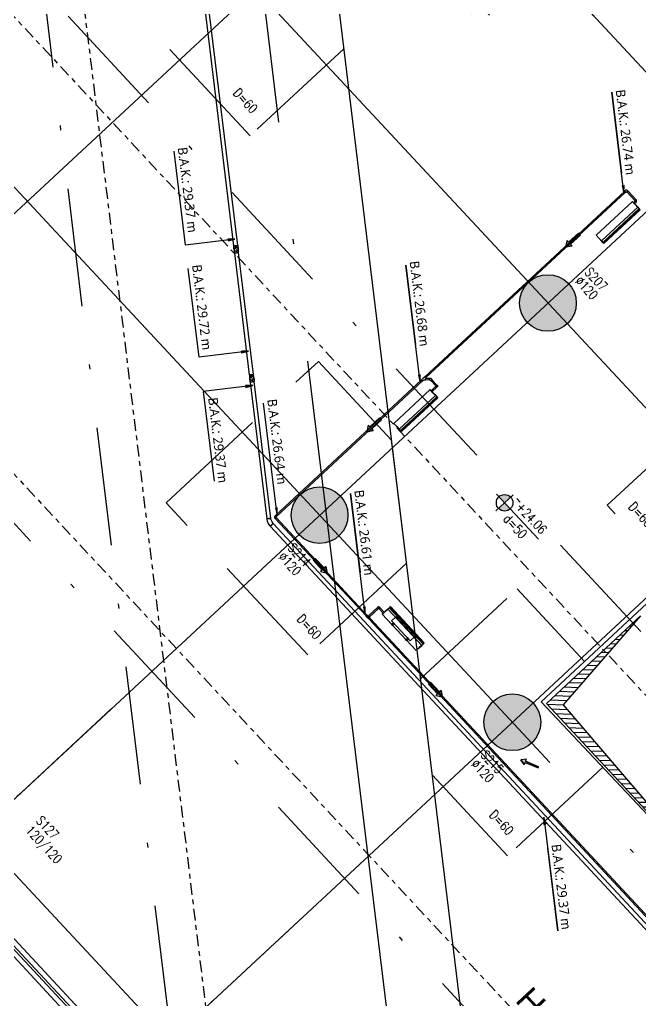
# Model space of a CAD drawing. Header units: millimetres. Extents: x 400392 to 401374, y 4543900 to 4544115.
# Drawn here: x 400480.96 to 400494.09, y 4543998.37 to 4544019.14 of the extents above; entities that cross this region are included whole.
import ezdxf

# ---------------------------------------------------------------- set-up
doc = ezdxf.new("R2010")
doc.units = ezdxf.units.MM
for name, pattern in [('ACAD_ISO05W100', [33, 24, -3, 0, -3, 0, -3]), ('AKS', [3, 2.5, -0.25, 0, -0.25]), ('CENTER', [2, 1.25, -0.25, 0.25, -0.25]), ('CONTINU', [0]), ('DASHDOT2', [0.5, 0.25, -0.125, 0, -0.125]), ('HIDDEN', [0.375, 0.25, -0.125]), ('UUC-ST-KAL-I05-101-U-000$0$ACAD_ISO05W100', [33, 24, -3, 0, -3, 0, -3])]:
    doc.linetypes.add(name, pattern=pattern)
doc.layers.add('A-DETL', color=90, linetype='Continuous', lineweight=15)
doc.layers.add('A-DETL-GENF', color=92, linetype='Continuous', lineweight=9)
for name, color, linetype in [('aks prota', 2, 'AKS'), ('boşluk prota', 2, 'Continuous'), ('boşluk taraması prota', 252, 'Continuous'), ('iderzi_PROTA', 3, 'Continuous'), ("İbrahim'in aks", 11, 'Continuous'), ('kiriş prota', 6, 'Continuous'), ('kolon prota', 1, 'Continuous'), ('kolon tarama prota', 252, 'Continuous'), ('lkolon prota', 4, 'Continuous'), ('perde prota', 1, 'Continuous'), ('PRT-AL-TUNEL_EKSENI', 14, 'DASHDOT2'), ('skesit prota', 7, 'Continuous'), ('st-s_level (kot)', 6, 'Continuous'), ('st-s_levelmark (kot işareti)', 4, 'Continuous'), ('temel prota', 6, 'Continuous'), ('tkesit prota', 7, 'Continuous'), ('tkolon prota', 6, 'Continuous'), ('UUC-ST-KAL-I05-101-U-000$0$st_s_su tutucu', 2, 'Continuous')]:
    doc.layers.add(name, color=color, linetype=linetype)
doc.styles.add('Arial', font='Arial.ttf')
doc.styles.add('OLCU', font='romanstw.shx')
doc.styles.add('Segoe UI Light_1', font='', dxfattribs={"height": 200})
doc.styles.add('tkolon', font='romanstw.shx')
doc.styles.get('Segoe UI Light_1').set_extended_font_data('Segoe UI Light')

# ---------------------------------------------------------------- blocks, each defined once
blk = doc.blocks.new('+24.06 mekanik')
at = {"layer": 'kolon tarama prota'}
for points in [[(87087, 186163), (86937, 186182), (86937, 186143)], [(88078, 184798), (87947, 184847), (87985, 184875), (87819, 185104), (87868, 185139), (88034, 184910), (88073, 184938)], [(98749, 182549), (98749, 182667), (98788, 182645), (98937, 182904), (98963, 182889), (98814, 182630), (98852, 182608)], [(100015, 182888), (100165, 182868), (100165, 182907)], [(90548, 181398), (90398, 181418), (90398, 181379)], [(97225, 181058), (97176, 180926), (97148, 180965), (96919, 180799), (96884, 180847), (97113, 181014), (97085, 181052)], [(91456, 180149), (91324, 180198), (91363, 180226), (91197, 180455), (91245, 180490), (91411, 180261), (91450, 180289)], [(95287, 179650), (95137, 179669), (95137, 179630)], [(94329, 178954), (94280, 178822), (94252, 178861), (94023, 178695), (93988, 178743), (94217, 178910), (94189, 178948)], [(92978, 178054), (92828, 178074), (92828, 178034)], [(87071, 177871), (87051, 177721), (87091, 177721)], [(89460, 177871), (89440, 177721), (89480, 177721)], [(90194, 177871), (90174, 177721), (90214, 177721)]]:
    blk.add_hatch(color=253, dxfattribs=at).paths.add_polyline_path(points, flags=0)
at = {"layer": 'kolon tarama prota', "color": 253}
for p, q in [((114533, 193490), (93146, 177952)), ((93198, 177880), (114585, 193419)), ((87269, 186400), (87066, 186252)), ((87081, 186230), (87284, 186378)), ((87285, 186376), (87288, 186377)), ((87288, 186377), (87291, 186376)), ((87303, 186385), (87292, 186377)), ((87292, 186377), (87303, 186385)), ((87292, 186377), (87316, 186343)), ((87294, 186321), (87369, 186375)), ((87366, 186373), (87294, 186321)), ((87314, 186392), (87303, 186385)), ((87303, 186385), (87314, 186392)), ((87343, 186363), (87311, 186339)), ((87311, 186339), (87343, 186363)), ((87338, 186359), (87314, 186392)), ((87346, 186359), (87314, 186335)), ((87314, 186335), (87346, 186359)), ((87327, 186351), (87316, 186343)), ((87316, 186343), (87327, 186351)), ((87336, 186358), (87320, 186346)), ((87320, 186346), (87336, 186358)), ((87336, 186358), (87320, 186346)), ((87320, 186346), (87336, 186358)), ((87320, 186346), (87323, 186342)), ((87320, 186346), (87323, 186342)), ((87339, 186354), (87323, 186342)), ((87323, 186342), (87339, 186354)), ((87339, 186354), (87323, 186342)), ((87323, 186342), (87339, 186354)), ((87338, 186359), (87327, 186351)), ((87327, 186351), (87338, 186359)), ((87339, 186354), (87336, 186358)), ((87339, 186354), (87336, 186358)), ((87346, 186359), (87343, 186363)), ((87427, 186418), (87366, 186373)), ((87369, 186375), (87411, 186406)), ((87411, 186406), (87472, 186450)), ((87459, 186441), (87427, 186418)), ((88044, 185568), (87427, 186418)), ((87466, 186446), (87459, 186441)), ((88077, 185592), (87459, 186441)), ((87486, 186461), (87466, 186446)), ((88083, 185597), (87466, 186446)), ((87472, 186450), (87486, 186461)), ((88089, 185601), (87472, 186450)), ((87486, 186461), (88104, 185611)), ((88105, 185612), (87488, 186462)), ((84940, 186163), (86670, 186163)), ((87087, 186163), (84940, 186163)), ((87087, 186163), (86937, 186182)), ((86937, 186182), (86937, 186143)), ((86937, 186143), (87087, 186163)), ((87042, 186197), (87052, 186182)), ((87064, 186254), (87049, 186244)), ((87055, 186184), (90454, 181505)), ((87068, 186217), (87083, 186228)), ((87068, 186217), (87068, 186217)), ((87068, 186216), (87068, 186217)), ((87079, 186201), (87068, 186216)), ((90476, 181521), (87076, 186200)), ((87294, 186321), (87294, 186321)), ((87911, 185471), (87294, 186321)), ((87911, 185471), (87294, 186321)), ((87311, 186339), (87314, 186335)), ((87622, 185911), (87622, 185911)), ((87986, 185526), (87911, 185471)), ((87911, 185471), (87983, 185524)), ((87983, 185524), (88044, 185568)), ((88028, 185556), (87986, 185526)), ((88089, 185601), (88028, 185556)), ((88044, 185568), (88077, 185592)), ((88077, 185592), (88083, 185597)), ((88083, 185597), (88104, 185611)), ((88104, 185611), (88089, 185601)), ((103397, 185559), (95390, 179741)), ((95405, 179719), (103413, 185537)), ((87911, 185471), (87911, 185471)), ((87868, 185139), (87819, 185104)), ((87868, 185139), (87819, 185104)), ((87819, 185104), (87985, 184875)), ((87985, 184875), (87819, 185104)), ((88034, 184910), (87868, 185139)), ((88034, 184910), (87868, 185139)), ((88073, 184938), (88034, 184910)), ((88034, 184910), (88073, 184938)), ((88078, 184798), (88073, 184938)), ((88073, 184938), (88078, 184798)), ((87985, 184875), (87947, 184847)), ((87985, 184875), (87947, 184847)), ((87947, 184847), (88078, 184798)), ((87947, 184847), (88078, 184798)), ((98937, 182904), (98788, 182645)), ((98788, 182645), (98937, 182904)), ((98814, 182630), (98963, 182889)), ((98814, 182630), (98963, 182889)), ((98963, 182889), (98937, 182904)), ((98963, 182889), (98937, 182904)), ((100165, 182907), (100015, 182888)), ((100015, 182888), (100165, 182868)), ((100015, 182888), (102437, 182888)), ((100165, 182868), (100165, 182907)), ((102437, 182888), (100672, 182888)), ((98788, 182645), (98749, 182667)), ((98749, 182667), (98749, 182549)), ((98788, 182645), (98749, 182667)), ((98749, 182667), (98749, 182549)), ((98749, 182549), (98852, 182608)), ((98852, 182608), (98749, 182549)), ((98852, 182608), (98814, 182630)), ((98814, 182630), (98852, 182608)), ((90497, 181600), (90485, 181523)), ((90497, 181619), (90494, 181601)), ((90526, 181653), (90511, 181642)), ((90511, 181519), (90524, 181596)), ((90527, 181595), (90530, 181614)), ((90653, 181741), (90528, 181650)), ((90530, 181614), (90531, 181615)), ((90531, 181615), (90545, 181626)), ((90544, 181629), (90669, 181719)), ((90677, 181718), (90755, 181611)), ((90776, 181626), (90698, 181734)), ((90732, 181588), (90807, 181643)), ((90804, 181640), (90732, 181588)), ((90732, 181588), (90732, 181588)), ((91349, 180738), (90732, 181588)), ((91349, 180738), (90732, 181588)), ((90782, 181630), (90749, 181607)), ((90749, 181607), (90782, 181630)), ((90749, 181607), (90752, 181603)), ((90785, 181626), (90752, 181603)), ((90752, 181603), (90785, 181626)), ((90774, 181625), (90758, 181613)), ((90758, 181613), (90774, 181625)), ((90774, 181625), (90758, 181613)), ((90758, 181613), (90774, 181625)), ((90758, 181613), (90761, 181609)), ((90758, 181613), (90761, 181609)), ((90777, 181621), (90761, 181609)), ((90761, 181609), (90777, 181621)), ((90777, 181621), (90761, 181609)), ((90761, 181609), (90777, 181621)), ((90777, 181621), (90774, 181625)), ((90777, 181621), (90774, 181625)), ((90785, 181626), (90782, 181630)), ((90866, 181685), (90804, 181640)), ((90807, 181643), (90849, 181673)), ((90849, 181673), (90910, 181717)), ((90898, 181708), (90866, 181685)), ((91483, 180835), (90866, 181685)), ((90905, 181713), (90898, 181708)), ((91515, 180859), (90898, 181708)), ((90925, 181728), (90905, 181713)), ((91522, 180864), (90905, 181713)), ((90910, 181717), (90925, 181728)), ((91528, 180868), (90910, 181717)), ((90925, 181728), (91542, 180878)), ((91543, 180879), (90926, 181729)), ((88057, 181398), (89749, 181398)), ((90548, 181398), (88057, 181398)), ((90548, 181398), (90398, 181418)), ((90398, 181418), (90398, 181379)), ((90398, 181379), (90548, 181398)), ((90450, 181502), (90503, 181429)), ((90480, 181524), (90480, 181524)), ((90480, 181524), (90480, 181524)), ((90507, 181433), (92985, 178021)), ((90511, 181482), (90517, 181518)), ((90533, 181451), (90511, 181482)), ((93007, 178037), (90528, 181448)), ((91061, 181178), (91061, 181178)), ((97113, 181014), (96884, 180847)), ((97113, 181014), (96884, 180847)), ((96919, 180799), (97148, 180965)), ((97148, 180965), (96919, 180799)), ((97225, 181058), (97085, 181052)), ((97085, 181052), (97225, 181058)), ((97085, 181052), (97113, 181014)), ((97113, 181014), (97085, 181052)), ((97148, 180965), (97176, 180926)), ((97148, 180965), (97176, 180926)), ((97176, 180926), (97225, 181058)), ((97176, 180926), (97225, 181058)), ((91424, 180793), (91349, 180738)), ((91349, 180738), (91422, 180791)), ((91349, 180738), (91349, 180738)), ((91422, 180791), (91483, 180835)), ((91466, 180824), (91424, 180793)), ((91528, 180868), (91466, 180824)), ((91483, 180835), (91515, 180859)), ((91515, 180859), (91522, 180864)), ((91522, 180864), (91542, 180878)), ((91542, 180878), (91528, 180868)), ((96044, 180819), (95194, 180202)), ((95195, 180200), (96044, 180818)), ((96055, 180803), (95206, 180186)), ((96059, 180797), (95210, 180180)), ((96064, 180791), (95215, 180173)), ((96088, 180758), (95238, 180141)), ((96059, 180797), (96044, 180818)), ((96044, 180818), (96055, 180803)), ((96055, 180803), (96099, 180742)), ((96064, 180791), (96059, 180797)), ((96088, 180758), (96064, 180791)), ((96132, 180697), (96088, 180758)), ((96099, 180742), (96130, 180700)), ((96884, 180847), (96919, 180799)), ((96884, 180847), (96919, 180799)), ((96185, 180625), (95335, 180008)), ((96185, 180625), (95335, 180008)), ((95892, 180628), (95422, 180287)), ((95422, 180287), (95892, 180628)), ((95496, 180186), (95965, 180527)), ((95965, 180527), (95496, 180186)), ((95965, 180527), (95892, 180628)), ((95892, 180628), (95965, 180527)), ((95892, 180628), (95892, 180628)), ((95965, 180527), (95965, 180527)), ((96130, 180700), (96185, 180625)), ((96185, 180625), (96132, 180697)), ((96185, 180625), (96185, 180625)), ((91245, 180490), (91197, 180455)), ((91245, 180490), (91197, 180455)), ((91197, 180455), (91363, 180226)), ((91363, 180226), (91197, 180455)), ((91411, 180261), (91245, 180490)), ((91411, 180261), (91245, 180490)), ((95745, 180336), (95745, 180336)), ((95921, 180495), (95888, 180471)), ((95888, 180471), (95921, 180495)), ((95888, 180471), (95891, 180467)), ((95891, 180467), (95888, 180471)), ((95888, 180471), (95888, 180471)), ((95891, 180467), (95919, 180488)), ((95919, 180488), (95891, 180467)), ((95891, 180467), (95891, 180467)), ((95943, 180455), (95915, 180435)), ((95915, 180435), (95943, 180455)), ((95915, 180435), (95918, 180431)), ((95918, 180431), (95915, 180435)), ((95915, 180435), (95915, 180435)), ((95918, 180431), (95950, 180454)), ((95950, 180454), (95918, 180431)), ((95918, 180431), (95918, 180431)), ((95919, 180488), (95943, 180455)), ((95943, 180455), (95919, 180488)), ((95919, 180488), (95919, 180488)), ((95950, 180454), (95921, 180495)), ((95921, 180495), (95950, 180454)), ((95921, 180495), (95921, 180495)), ((95943, 180455), (95943, 180455)), ((95950, 180454), (95950, 180454)), ((91363, 180226), (91324, 180198)), ((91363, 180226), (91324, 180198)), ((91324, 180198), (91456, 180149)), ((91324, 180198), (91456, 180149)), ((91450, 180289), (91411, 180261)), ((91411, 180261), (91450, 180289)), ((91456, 180149), (91450, 180289)), ((91450, 180289), (91456, 180149)), ((95206, 180186), (95195, 180200)), ((95195, 180200), (95210, 180180)), ((95250, 180125), (95206, 180186)), ((95210, 180180), (95215, 180173)), ((95215, 180173), (95238, 180141)), ((95238, 180141), (95283, 180080)), ((95280, 180083), (95250, 180125)), ((95422, 180287), (95496, 180186)), ((95496, 180186), (95422, 180287)), ((95422, 180287), (95422, 180287)), ((95496, 180186), (95496, 180186)), ((95573, 180242), (95540, 180219)), ((95540, 180219), (95573, 180242)), ((95540, 180219), (95570, 180178)), ((95570, 180178), (95540, 180219)), ((95540, 180219), (95540, 180219)), ((95547, 180217), (95576, 180238)), ((95576, 180238), (95547, 180217)), ((95571, 180185), (95547, 180217)), ((95547, 180217), (95571, 180185)), ((95547, 180217), (95547, 180217)), ((95570, 180178), (95602, 180202)), ((95602, 180202), (95570, 180178)), ((95570, 180178), (95570, 180178)), ((95599, 180206), (95571, 180185)), ((95571, 180185), (95599, 180206)), ((95571, 180185), (95571, 180185)), ((95576, 180238), (95573, 180242)), ((95573, 180242), (95576, 180238)), ((95573, 180242), (95573, 180242)), ((95576, 180238), (95576, 180238)), ((95602, 180202), (95599, 180206)), ((95599, 180206), (95602, 180202)), ((95599, 180206), (95599, 180206)), ((95602, 180202), (95602, 180202)), ((95180, 179927), (95337, 179710)), ((95297, 180052), (95187, 179972)), ((95187, 179972), (95195, 179961)), ((95195, 179961), (95187, 179972)), ((95195, 179961), (95202, 179950)), ((95202, 179950), (95195, 179961)), ((95359, 179726), (95201, 179942)), ((95202, 179950), (95312, 180030)), ((95335, 180008), (95280, 180083)), ((95283, 180080), (95335, 180008)), ((95297, 180060), (95293, 180057)), ((95293, 180057), (95316, 180025)), ((95316, 180025), (95293, 180057)), ((95297, 180060), (95320, 180028)), ((95320, 180028), (95297, 180060)), ((95297, 180052), (95305, 180041)), ((95305, 180041), (95297, 180052)), ((95302, 180053), (95298, 180050)), ((95302, 180053), (95298, 180050)), ((95298, 180050), (95310, 180034)), ((95310, 180034), (95298, 180050)), ((95298, 180050), (95310, 180034)), ((95310, 180034), (95298, 180050)), ((95302, 180053), (95314, 180037)), ((95314, 180037), (95302, 180053)), ((95302, 180053), (95314, 180037)), ((95314, 180037), (95302, 180053)), ((95305, 180041), (95312, 180030)), ((95312, 180030), (95305, 180041)), ((95310, 180034), (95314, 180037)), ((95310, 180034), (95314, 180037)), ((95316, 180025), (95320, 180028)), ((95335, 180008), (95335, 180008)), ((95388, 179743), (95312, 179687)), ((95330, 179662), (95406, 179718)), ((92711, 179650), (94401, 179650)), ((95287, 179650), (92711, 179650)), ((95313, 179685), (93038, 178032)), ((93053, 178011), (95328, 179664)), ((95287, 179650), (95137, 179669)), ((95137, 179669), (95137, 179630)), ((95137, 179630), (95287, 179650)), ((94217, 178910), (93988, 178743)), ((94217, 178910), (93988, 178743)), ((94329, 178954), (94189, 178948)), ((94189, 178948), (94329, 178954)), ((94189, 178948), (94217, 178910)), ((94217, 178910), (94189, 178948)), ((94280, 178822), (94329, 178954)), ((94280, 178822), (94329, 178954)), ((93988, 178743), (94023, 178695)), ((93988, 178743), (94023, 178695)), ((94023, 178695), (94252, 178861)), ((94252, 178861), (94023, 178695)), ((94252, 178861), (94280, 178822)), ((94252, 178861), (94280, 178822)), ((92577, 178054), (90591, 178054)), ((92978, 178054), (92577, 178054)), ((92978, 178054), (92828, 178074)), ((92828, 178074), (92828, 178034)), ((92828, 178034), (92978, 178054)), ((87211, 177915), (71868, 177915)), ((71868, 177826), (87211, 177826)), ((87071, 177871), (87051, 177721)), ((87091, 177721), (87071, 177871)), ((87071, 177871), (87071, 176816)), ((87211, 177915), (87211, 177871)), ((87211, 177871), (87211, 177915)), ((87211, 177871), (87211, 177826)), ((87211, 177826), (87211, 177871)), ((89963, 177915), (87363, 177915)), ((87363, 177915), (87363, 177871)), ((87363, 177871), (87363, 177915)), ((87363, 177871), (87363, 177826)), ((87363, 177826), (87363, 177871)), ((87363, 177871), (87363, 177871)), ((87363, 177871), (87363, 177871)), ((87363, 177826), (89963, 177826)), ((89460, 177871), (89440, 177721)), ((89480, 177721), (89460, 177871)), ((89460, 177871), (89460, 176817)), ((89963, 177915), (89963, 177871)), ((89963, 177871), (89963, 177915)), ((89963, 177871), (89963, 177826)), ((89963, 177826), (89963, 177871)), ((89963, 177871), (89963, 177871)), ((89963, 177871), (89963, 177871)), ((93034, 177915), (90115, 177915)), ((90115, 177915), (90115, 177871)), ((90115, 177871), (90115, 177915)), ((90115, 177871), (90115, 177826)), ((90115, 177826), (90115, 177871)), ((90115, 177826), (93034, 177826)), ((90194, 177871), (90174, 177721)), ((90214, 177721), (90194, 177871)), ((90194, 177871), (90194, 176816)), ((93034, 177915), (93034, 177871)), ((93034, 177871), (93034, 177915)), ((93034, 177826), (93034, 177915)), ((93034, 177915), (93034, 177826)), ((93034, 177871), (93034, 177826)), ((93034, 177826), (93034, 177871)), ((93172, 177916), (93146, 177952)), ((93146, 177952), (93172, 177916)), ((93198, 177880), (93146, 177952)), ((93146, 177952), (93198, 177880)), ((93198, 177880), (93172, 177916)), ((93172, 177916), (93198, 177880)), ((87051, 177721), (87091, 177721)), ((89440, 177721), (89480, 177721)), ((90174, 177721), (90214, 177721)), ((87071, 176816), (85064, 176816)), ((89460, 176817), (87569, 176817)), ((90194, 176816), (92105, 176816))]:
    blk.add_line(p, q, dxfattribs=at)
at = {"layer": 'kolon tarama prota', "color": 253, "extrusion": (7.73928e-05, -0.000106522, 1)}
for p, q in [((95176, 179929, 1), (95201, 179946, 1)), ((95201, 179946, 1), (95176, 179929, 1)), ((95183, 179976, 1), (95201, 179952, 1)), ((95201, 179952, 1), (95183, 179976, 1))]:
    blk.add_line(p, q, dxfattribs=at)
at = {"layer": 'kolon tarama prota', "color": 253, "extrusion": (2.65795e-07, 1.67817e-06, 1)}
for p, q in [((93020, 178024, 0), (93009, 178039, 0)), ((93036, 178034, 0), (93021, 178024, 0)), ((92983, 178020, 0), (92994, 178005, 0)), ((93020, 178024, 0), (93020, 178024, 0)), ((93021, 178024, 0), (93020, 178024, 0)), ((93040, 177997, 0), (93055, 178008, 0))]:
    blk.add_line(p, q, dxfattribs=at)
at = {"layer": 'kolon tarama prota', "color": 253, "extrusion": (0, 0, -1)}
for p, q in [((87211, 177871), (87211, 177871)), ((87211, 177871), (87211, 177871)), ((90115, 177871), (90115, 177871)), ((90115, 177871), (90115, 177871))]:
    blk.add_line(p, q, dxfattribs=at)
at = {"layer": 'kolon tarama prota', "color": 253, "flags": 128}
for points in [[(87293, 186407), (87275, 186405), (87268, 186401)], [(87315, 186393), (87301, 186405), (87293, 186407)], [(87049, 186244), (87038, 186230), (87036, 186222)], [(87036, 186222), (87038, 186204), (87042, 186197)], [(90511, 181642), (90500, 181628), (90497, 181619)], [(90652, 181743), (90662, 181750), (90667, 181754), (90667, 181754)], [(90664, 181732), (90661, 181744), (90667, 181754)], [(90685, 181729), (90674, 181726), (90664, 181732)], [(90667, 181754), (90679, 181756), (90688, 181750)], [(90685, 181729), (90681, 181726), (90672, 181720), (90670, 181718)], [(90688, 181750), (90691, 181739), (90685, 181729)], [(95336, 179709), (95343, 179699), (95347, 179694), (95347, 179694)], [(95371, 179711), (95369, 179715), (95362, 179724), (95360, 179727)], [(87363, 177915), (87337, 177915), (87314, 177915), (87297, 177915), (87288, 177915), (87287, 177915)], [(87287, 177826), (87292, 177826), (87306, 177826), (87326, 177826), (87352, 177826), (87363, 177826)], [(90039, 177915), (90034, 177915), (90021, 177915), (90000, 177915), (89975, 177915), (89963, 177915)], [(89963, 177826), (89989, 177826), (90012, 177826), (90029, 177826), (90038, 177826), (90039, 177826)], [(93146, 177952), (93109, 177931), (93068, 177918), (93034, 177915)], [(93034, 177826), (93086, 177831), (93135, 177845), (93181, 177868), (93198, 177880)]]:
    blk.add_lwpolyline(points, dxfattribs=at)
at = {"layer": 'kolon tarama prota', "color": 253, "extrusion": (0, 0, -1), "flags": 128}
for points in [[(-90667, 181754), (-90661, 181744), (-90664, 181732)], [(-90664, 181732), (-90667, 181729), (-90673, 181719), (-90675, 181717)], [(-90664, 181732), (-90674, 181726), (-90685, 181729)], [(-90688, 181750), (-90678, 181756), (-90667, 181754)], [(-90685, 181729), (-90691, 181739), (-90688, 181750)], [(-90700, 181735), (-90692, 181745), (-90689, 181750), (-90688, 181750)], [(-87211, 177915), (-87238, 177915), (-87261, 177915), (-87278, 177915), (-87287, 177915), (-87287, 177915)], [(-87287, 177826), (-87283, 177826), (-87269, 177826), (-87248, 177826), (-87223, 177826), (-87211, 177826)], [(-90039, 177915), (-90044, 177915), (-90057, 177915), (-90078, 177915), (-90103, 177915), (-90115, 177915)], [(-90115, 177826), (-90088, 177826), (-90065, 177826), (-90048, 177826), (-90040, 177826), (-90039, 177826)]]:
    blk.add_lwpolyline(points, dxfattribs=at)
at = {"layer": 'kolon tarama prota', "color": 253, "extrusion": (7.73928e-05, -0.000106522, 1), "elevation": -11, "flags": 128}
for points in [[(95183, 179976), (95172, 179962), (95170, 179945), (95176, 179929)], [(95201, 179946), (95200, 179950), (95201, 179952)]]:
    blk.add_lwpolyline(points, dxfattribs=at)
at = {"layer": 'kolon tarama prota', "color": 253, "extrusion": (2.65795e-07, 1.67817e-06, 1), "elevation": 0, "flags": 128}
for points in [[(92994, 178005), (93007, 177994), (93015, 177991)], [(93015, 177991), (93033, 177993), (93040, 177997)]]:
    blk.add_lwpolyline(points, dxfattribs=at)
at = {"layer": 'kolon tarama prota', "color": 253, "extrusion": (0, 0, -1)}
for centre, radius, start, end in [((-90676, 181741), 15.2, 234, 54), ((-90676, 181741), 15.2, 54, 234), ((-87287, 177871), 44.5, 0, 180), ((-87287, 177871), 44.4, 180, 0), ((-90039, 177871), 44.4, 0, 180), ((-90039, 177871), 44.5, 180, 0)]:
    blk.add_arc(centre, radius, start, end, dxfattribs=at)
at = {"layer": 'kolon tarama prota', "color": 253}
for centre, radius, start, end in [((90676, 181741), 15.2, 36, 216), ((90676, 181741), 13.3, 0, 180), ((90676, 181741), 13.3, 180, 0), ((90676, 181741), 15.2, 216, 36), ((90676, 181735), 6.67, 90, 270), ((90676, 181748), 6.67, 270, 90), ((95359, 179702), 15.5, 36, 216), ((95359, 179702), 15.2, 126, 306), ((95359, 179702), 13.3, 0, 180), ((95359, 179702), 15.5, 216, 36), ((95359, 179702), 13.3, 180, 0), ((95359, 179702), 15.2, 306, 126), ((95359, 179696), 6.67, 90, 270), ((95359, 179709), 6.67, 270, 90), ((87287, 177871), 44.4, 0, 180), ((87287, 177871), 44.5, 0, 180), ((87287, 177871), 44.5, 180, 0), ((87287, 177871), 44.4, 180, 0), ((87287, 177849), 22.2, 90, 270), ((87287, 177893), 22.2, 270, 90), ((90039, 177871), 44.4, 0, 180), ((90039, 177871), 44.4, 0, 180), ((90039, 177871), 44.5, 180, 0), ((90039, 177871), 44.5, 180, 0), ((90039, 177849), 22.2, 90, 270), ((90039, 177893), 22.2, 270, 90)]:
    blk.add_arc(centre, radius, start, end, dxfattribs=at)
for centre, major_axis, ratio, start_param, end_param in [((87276, 186389), (-8.9, 12.3), 0.01, 6.273186, 9.414779), ((87276, 186389), (-8.9, 12.3), 0.01, 3.131593, 6.273186), ((87276, 186389), (-7.8, 10.8), 0.01, 0, 1.570796), ((87276, 186389), (-7.8, 10.8), 0.01, 4.712389, 6.283185), ((87276, 186389), (-7.8, 10.8), 0.01, 1.570796, 3.141593), ((87276, 186389), (-7.8, 10.8), 0.01, 3.141593, 4.712389), ((87303, 186385), (-12.3, -8.9), 0.01, 3.151592, 6.293184), ((87303, 186385), (-12.3, -8.9), 0.01, 0.009999, 3.151592), ((87066, 186192), (13.2, 9.6), 0.009998, 6.273186, 9.414779), ((87066, 186192), (13.2, 9.6), 0.009998, 3.131593, 6.273186), ((87066, 186192), (10.8, 7.8), 0.009998, 3.141593, 4.712389), ((87066, 186192), (10.8, 7.8), 0.009998, 1.570796, 3.141593), ((87073, 186241), (-9.6, 13.2), 0.01, 0.009998, 3.151591), ((87073, 186241), (-9.6, 13.2), 0.01, 3.151591, 6.293183), ((87073, 186241), (-7.8, 10.8), 0.01, 0, 1.570796), ((87066, 186192), (10.8, 7.8), 0.009998, 0, 1.570796), ((87073, 186241), (-7.8, 10.8), 0.01, 4.712389, 6.283185), ((87066, 186192), (10.8, 7.8), 0.009998, 4.712389, 6.283185), ((87073, 186241), (-7.8, 10.8), 0.01, 3.141593, 4.712389), ((87073, 186241), (-7.8, 10.8), 0.01, 1.570796, 3.141593), ((90510, 181598), (-16.5, 2.6), 0.004842, 6.273691, 9.415283), ((90510, 181598), (-16.5, 2.6), 0.004842, 3.132098, 6.273691), ((90510, 181598), (-13.2, 2.1), 0.004842, 0, 1.570796), ((90510, 181598), (-13.2, 2.1), 0.004842, 4.712389, 6.283185), ((90510, 181598), (-13.2, 2.1), 0.004842, 1.570796, 3.141593), ((90510, 181598), (-13.2, 2.1), 0.004842, 3.141593, 4.712389), ((90536, 181639), (-9.8, 13.5), 0.010137, 3.138302, 6.279894), ((90536, 181639), (-9.8, 13.5), 0.010137, 6.279894, 9.421487), ((90536, 181639), (-7.8, 10.8), 0.009766, 4.712389, 6.283185), ((90536, 181639), (-7.8, 10.8), 0.009766, 0, 1.570796), ((90536, 181639), (-7.8, 10.8), 0.009766, 3.141593, 4.712389), ((90536, 181639), (-7.8, 10.8), 0.009766, 1.570796, 3.141593), ((90661, 181730), (-8.9, 12.3), 0.009766, 4.712389, 7.853982), ((90661, 181730), (-7.8, 10.8), 0.009766, 0, 1.570796), ((90661, 181730), (-7.8, 10.8), 0.009766, 4.712389, 6.283185), ((90661, 181730), (-7.8, 10.8), 0.009766, 1.570796, 3.141593), ((90661, 181730), (-7.8, 10.8), 0.009766, 3.141593, 4.712389), ((90661, 181730), (-8.9, 12.3), 0.009766, 1.570796, 4.712389), ((90687, 181726), (10.8, 7.8), 0.01, 1.570796, 3.141593), ((90687, 181726), (10.8, 7.8), 0.01, 3.141593, 4.712389), ((90687, 181726), (10.8, 7.8), 0.01, 0, 1.570796), ((90687, 181726), (10.8, 7.8), 0.01, 4.712389, 6.283185), ((90766, 181618), (10.8, 7.8), 0.01, 3.141593, 4.712389), ((90766, 181618), (10.8, 7.8), 0.01, 1.570796, 3.141593), ((90766, 181618), (10.8, 7.8), 0.01, 0, 1.570796), ((90766, 181618), (10.8, 7.8), 0.01, 4.712389, 6.283185), ((90465, 181513), (15.1, 11), 0.009998, 0.024135, 3.165728), ((90465, 181513), (15.1, 11), 0.009998, 3.165728, 6.30732), ((90465, 181513), (10.8, 7.8), 0.009998, 1.570796, 3.141593), ((90465, 181513), (10.8, 7.8), 0.009998, 3.141593, 4.712389), ((90465, 181513), (10.8, 7.8), 0.009998, 0, 1.570796), ((90465, 181513), (10.8, 7.8), 0.009998, 4.712389, 6.283185), ((90498, 181521), (-18.4, 2.9), 0.009997, 6.25905, 9.400642), ((90498, 181521), (-18.4, 2.9), 0.009997, 3.117457, 6.25905), ((90498, 181521), (-13.2, 2.1), 0.004842, 4.712389, 6.283185), ((90498, 181521), (-13.2, 2.1), 0.004842, 0, 1.570796), ((90498, 181521), (-13.2, 2.1), 0.004842, 3.141593, 4.712389), ((90498, 181521), (-13.2, 2.1), 0.004842, 1.570796, 3.141593), ((90518, 181440), (15.1, 11), 0.009998, 0.024135, 3.165728), ((90518, 181440), (15.1, 11), 0.009998, 3.165728, 6.30732), ((90518, 181440), (10.8, 7.8), 0.009998, 1.570796, 3.141593), ((90518, 181440), (10.8, 7.8), 0.009998, 3.141593, 4.712389), ((90518, 181440), (10.8, 7.8), 0.009998, 4.712389, 6.283185), ((90518, 181440), (10.8, 7.8), 0.009998, 0, 1.570796), ((95190, 179935), (10.8, 7.8), 0.000122, 1.570796, 3.141593), ((95190, 179935), (10.8, 7.8), 0.000122, 3.141593, 4.712389), ((95190, 179935), (10.8, 7.8), 0.000122, 0, 1.570796), ((95190, 179935), (10.8, 7.8), 0.000122, 4.712389, 6.283185), ((95348, 179718), (12.3, 8.9), 0.000132, 1.570796, 4.712389), ((95348, 179718), (10.8, 7.8), 0.000122, 3.141593, 4.712389), ((95348, 179718), (10.8, 7.8), 0.000122, 1.570796, 3.141593), ((95348, 179718), (12.3, 8.9), 0.000132, 4.712389, 7.853982), ((95348, 179718), (10.8, 7.8), 0.000122, 4.712389, 6.283185), ((95348, 179718), (10.8, 7.8), 0.000122, 0, 1.570796), ((95397, 179730), (-9.1, 12.5), 0.01, 4.712389, 7.853982), ((95397, 179730), (-7.8, 10.8), 0.004254, 0, 1.570796), ((95397, 179730), (-7.8, 10.8), 0.004254, 4.712389, 6.283185), ((95397, 179730), (-9.1, 12.5), 0.01, 1.570796, 4.712389), ((95397, 179730), (-7.8, 10.8), 0.004254, 3.141593, 4.712389), ((95397, 179730), (-7.8, 10.8), 0.004254, 1.570796, 3.141593), ((95321, 179674), (-9.1, 12.5), 0.01, 4.712389, 7.853982), ((95321, 179674), (-7.8, 10.8), 0.01, 0, 1.570796), ((95321, 179674), (-7.8, 10.8), 0.01, 4.712389, 6.283185), ((95321, 179674), (-9.1, 12.5), 0.01, 1.570796, 4.712389), ((95321, 179674), (-7.8, 10.8), 0.01, 1.570796, 3.141593), ((95321, 179674), (-7.8, 10.8), 0.01, 3.141593, 4.712389), ((92996, 178029), (10.8, 7.8), 0.009998, 0, 1.570796), ((92996, 178029), (10.8, 7.8), 0.009998, 4.712389, 6.283185), ((93045, 178021), (-7.8, 10.8), 0.01, 4.712389, 6.283185), ((93045, 178021), (-7.8, 10.8), 0.01, 0, 1.570796), ((92996, 178029), (10.8, 7.8), 0.009998, 1.570796, 3.141593), ((92996, 178029), (10.8, 7.8), 0.009998, 3.141593, 4.712389), ((93045, 178021), (-7.8, 10.8), 0.01, 1.570796, 3.141593), ((93045, 178021), (-7.8, 10.8), 0.01, 3.141593, 4.712389)]:
    blk.add_ellipse(centre, major_axis=major_axis, ratio=ratio, start_param=start_param, end_param=end_param, dxfattribs=at)
at = {"layer": 'kolon tarama prota', "color": 253, "extrusion": (0, 0, -1)}
for start_param, end_param in [(1.570796, 4.712389), (4.712389, 7.853982)]:
    blk.add_ellipse((90687, 181726), major_axis=(12.3, 8.9), ratio=0.01, start_param=start_param, end_param=end_param, dxfattribs=at)
at = {"layer": 'kolon tarama prota', "color": 253, "extrusion": (2.65795e-07, 1.67817e-06, 1)}
for centre, major_axis, ratio, start_param, end_param in [((92996, 178029, 0), (-13.2, -9.6, 0), 0.01, 0.009998, 3.151591), ((92996, 178029, 0), (-13.2, -9.6, 0), 0.01, 3.151591, 6.293183), ((93045, 178021, 0), (-9.6, 13.2, 0), 0.009998, 6.273186, 9.414779), ((93045, 178021, 0), (-9.6, 13.2, 0), 0.009998, 3.131593, 6.273186)]:
    blk.add_ellipse(centre, major_axis=major_axis, ratio=ratio, start_param=start_param, end_param=end_param, dxfattribs=at)
at = {"layer": 'kolon tarama prota', "color": 253, "style": 'Segoe UI Light_1'}
for s, p in [('B.A.K.: 26.74 m', (84907, 186249)), ('B.A.K.: 29.37 m', (100610, 182974)), ('B.A.K.: 26.68 m', (87985, 181484)), ('B.A.K.: 26.61 m', (92660, 179736)), ('B.A.K.: 26.64 m', (90525, 178140)), ('B.A.K.: 29.37 m', (85002, 176902)), ('B.A.K.: 29.72 m', (87507, 176903)), ('B.A.K.: 29.37 m', (90343, 176902))]:
    blk.add_text(s, height=200, dxfattribs=at).set_placement(p)
blk = doc.blocks.new('PLAN_KOT')
at = {"layer": 'st-s_levelmark (kot işareti)'}
h = blk.add_hatch(color=256, dxfattribs=at)
h.paths.add_polyline_path([(0, 17.5, 0.414214), (-17.5, 0), (0, 0)])
h.paths.add_polyline_path([(17.5, 0), (0, 0), (0, -17.5, 0.414214)])
for p, q in [((0, 25), (0, -25)), ((105, 0), (-25, 0))]:
    blk.add_line(p, q, dxfattribs=at)
blk.add_circle((0, 0), 17.5, dxfattribs=at)
at = {"layer": 'st-s_level (kot)', "color": 6, "style": 'OLCU', "width": 0.8}
for tag, p in [('KOT', (22.7, 9.8)), ('DÖŞEME_KALINLIĞI', (22.7, -27.6))]:
    blk.add_attdef(tag, p, '', height=20, dxfattribs=at)
blk = doc.blocks.new("5 No'lu akslar")
at = {"layer": "İbrahim'in aks", "ltscale": 10}
for p, q in [((400460.763, 4543983.957), (400482.886, 4544004.532)), ((400464.832, 4543979.561), (400486.965, 4544000.145))]:
    blk.add_line(p, q, dxfattribs=at)

msp = doc.modelspace()

# ---------------------------------------------------------------- hatches: boundary and pattern name
at = {"layer": 'boşluk taraması prota', "ltscale": 2}
h = msp.add_hatch(dxfattribs=at)
h.set_pattern_fill('ANSI31', color=256, scale=0.03, angle=-47.076, style=0)
h.set_pattern_definition([(357.923994, (399712.70225, 4544238.76791), (0.003450452, 0.095187483), [])])
h.paths.add_polyline_path([(400494.098, 4544006.511), (400492.46, 4544004.624), (400496.122, 4544000.338), (400492.105, 4544004.657)])
at = {"layer": 'kolon tarama prota'}
h = msp.add_hatch(color=256, dxfattribs=at)
h.dxf.hatch_style = 1
edge = h.paths.add_edge_path()
edge.add_arc((400492.139, 4544013.138), 0.6, -47.076, 312.924)
h = msp.add_hatch(color=256, dxfattribs=at)
h.dxf.hatch_style = 1
edge = h.paths.add_edge_path()
edge.add_arc((400487.306, 4544008.643), 0.6, -47.076, 312.924)
h = msp.add_hatch(color=256, dxfattribs=at)
h.dxf.hatch_style = 1
edge = h.paths.add_edge_path()
edge.add_arc((400491.385, 4544004.257), 0.6, -47.076, 312.924)

# ---------------------------------------------------------------- linework, layer by layer
at = {"layer": 'A-DETL', "color": 1, "lineweight": 5}
msp.add_lwpolyline([(400410.498, 4544108.041), (400518.406, 4543992.016)], dxfattribs=at)
at = {"layer": 'aks prota', "ltscale": 10}
for p, q in [((400517.511, 4543985.857), (400404.515, 4544107.353)), ((400490.074, 4543987.091), (400475.978, 4544103.171)), ((400512.678, 4543981.362), (400399.682, 4544102.858)), ((400505.428, 4543974.62), (400392.433, 4544096.116)), ((400470.47, 4544005.385), (400496.003, 4544029.131)), ((400476.654, 4543998.736), (400502.186, 4544022.482)), ((400480.723, 4543994.34), (400506.266, 4544018.096)), ((400460.763, 4543983.957), (400482.886, 4544004.532)), ((400464.832, 4543979.561), (400486.965, 4544000.145))]:
    msp.add_line(p, q, dxfattribs=at)
at = {"layer": 'boşluk prota', "ltscale": 0.05}
msp.add_lwpolyline([(400494.098, 4544006.511), (400492.46, 4544004.624), (400496.122, 4544000.338), (400492.105, 4544004.657)], close=True, dxfattribs=at)
at = {"layer": 'iderzi_PROTA', "linetype": 'ACAD_ISO05W100', "lineweight": 30, "ltscale": 2}
msp.add_lwpolyline([(400484.811, 4544036.655), (400485.118, 4544034.122), (400485.35, 4544033.872), (400485.851, 4544029.751), (400486.446, 4544029.823), (400490.996, 4543992.358), (400489.12, 4543990.614)], dxfattribs=at)
at = {"layer": 'kiriş prota'}
msp.add_lwpolyline([(400494.234, 4544006.773), (400498.387, 4544002.308), (400496.17, 4544000.246), (400491.992, 4544004.688)], close=True, dxfattribs=at)
at = {"layer": 'kolon prota', "color": 1}
for centre in [(400492.139, 4544013.138), (400487.306, 4544008.643), (400491.385, 4544004.257)]:
    msp.add_circle(centre, 0.6, dxfattribs=at)
at = {"layer": 'kolon tarama prota'}
msp.add_lwpolyline([(400472.576, 4544008.329), (400489.083, 4543990.58)], dxfattribs=at)
at = {"layer": 'perde prota'}
for points in [[(400472.576, 4544008.329), (400489.083, 4543990.58)], [(400472.612, 4544008.363), (400489.119, 4543990.614)]]:
    msp.add_lwpolyline(points, dxfattribs=at)
at = {"layer": 'PRT-AL-TUNEL_EKSENI', "ltscale": 10}
for p, q in [((400408.067, 4544110.656), (400521.062, 4543989.16)), ((400402.099, 4544105.105), (400515.094, 4543983.61)), ((400484.744, 4543992.822), (400471.411, 4544102.617)), ((400396.131, 4544099.555), (400509.126, 4543978.059))]:
    msp.add_line(p, q, dxfattribs=at)
at = {"layer": 'skesit prota', "linetype": 'CENTER', "ltscale": 0.2}
for points in [[(400398.294, 4544107.959), (400511.876, 4543985.832)], [(400471.977, 4544104.59), (400486.286, 4543986.758)], [(400438.41, 4544055.136), (400492.188, 4543997.313)]]:
    msp.add_lwpolyline(points, dxfattribs=at)
at = {"layer": 'temel prota', "linetype": 'HIDDEN', "ltscale": 10}
for points in [[(400484.674, 4544021.604), (400486.065, 4544022.898), (400487.474, 4544021.384), (400487.819, 4544018.52), (400485.84, 4544016.68), (400482.843, 4544019.902), (400484.235, 4544021.196)], [(400489.439, 4544005.178), (400491.488, 4544007.083), (400492.916, 4544005.548)], [(400493.296, 4544003.302), (400491.283, 4544001.43), (400489.686, 4544003.147)]]:
    msp.add_lwpolyline(points, dxfattribs=at)
for points in [[(400489.142, 4544007.624), (400487.055, 4544005.683), (400484.058, 4544008.904), (400487.28, 4544011.901), (400488.824, 4544010.24)], [(400496.321, 4544011.578), (400499.045, 4544008.649), (400496.116, 4544005.925), (400493.392, 4544008.854)]]:
    msp.add_lwpolyline(points, close=True, dxfattribs=at)
at = {"layer": 'UUC-ST-KAL-I05-101-U-000$0$st_s_su tutucu', "linetype": 'UUC-ST-KAL-I05-101-U-000$0$ACAD_ISO05W100'}
for points in [[(400472.188, 4544008.971), (400489.696, 4543990.147)], [(400489.506, 4543989.97), (400471.998, 4544008.794)]]:
    msp.add_lwpolyline(points, dxfattribs=at)

# ---------------------------------------------------------------- block references
msp.add_blockref("5 No'lu akslar", (0, 0))
at = {"layer": 'A-DETL-GENF', "xscale": 0.001, "yscale": 0.001, "zscale": 0.001, "rotation": 276.9239939588385}
msp.add_blockref('+24.06 mekanik', (400298.444, 4544079.483), dxfattribs=at)
at = {"layer": 'st-s_level (kot)', "linetype": 'CONTINU', "ltscale": 0.1, "xscale": 0.01, "yscale": 0.01, "zscale": 0.01, "rotation": 312.9239939588403}
for p in [(400490.187, 4544020.004), (400491.222, 4544008.906)]:
    msp.add_blockref('PLAN_KOT', p, dxfattribs=at).add_auto_attribs({'KOT': '+24.06', 'DÖŞEME_KALINLIĞI': 'd=50'})

# ---------------------------------------------------------------- texts
at = {"layer": 'lkolon prota', "style": 'tkolon', "width": 0.8}
for s, p in [('%%C120', (400492.697, 4544013.588)), ('%%C120', (400486.417, 4544007.747)), ('%%C120', (400490.496, 4544003.361)), ('120/120', (400481.07, 4544001.955))]:
    msp.add_text(s, height=0.2, rotation=312.924, dxfattribs=at).set_placement(p)
at = {"layer": 'st-s_level (kot)', "color": 6, "style": 'OLCU', "width": 0.8}
for p in [(400485.46, 4544017.574), (400493.827, 4544008.807), (400486.811, 4544006.43), (400490.88, 4544002.284)]:
    msp.add_attdef('D=60', p, '', height=0.2, rotation=312.924, dxfattribs=at)
at = {"layer": 'tkesit prota', "style": 'Arial'}
msp.add_text('H', height=0.5, rotation=312.924, dxfattribs=at).set_placement((400491.426, 4543998.353))
at = {"layer": 'tkolon prota', "style": 'tkolon', "width": 0.8}
for s, p in [('S207', (400492.9, 4544013.777)), ('S214', (400486.62, 4544007.936)), ('S215', (400490.699, 4544003.55)), ('S127', (400481.289, 4544002.159))]:
    msp.add_text(s, height=0.2, rotation=312.924, dxfattribs=at).set_placement(p)

doc.saveas('drawing.dxf')
